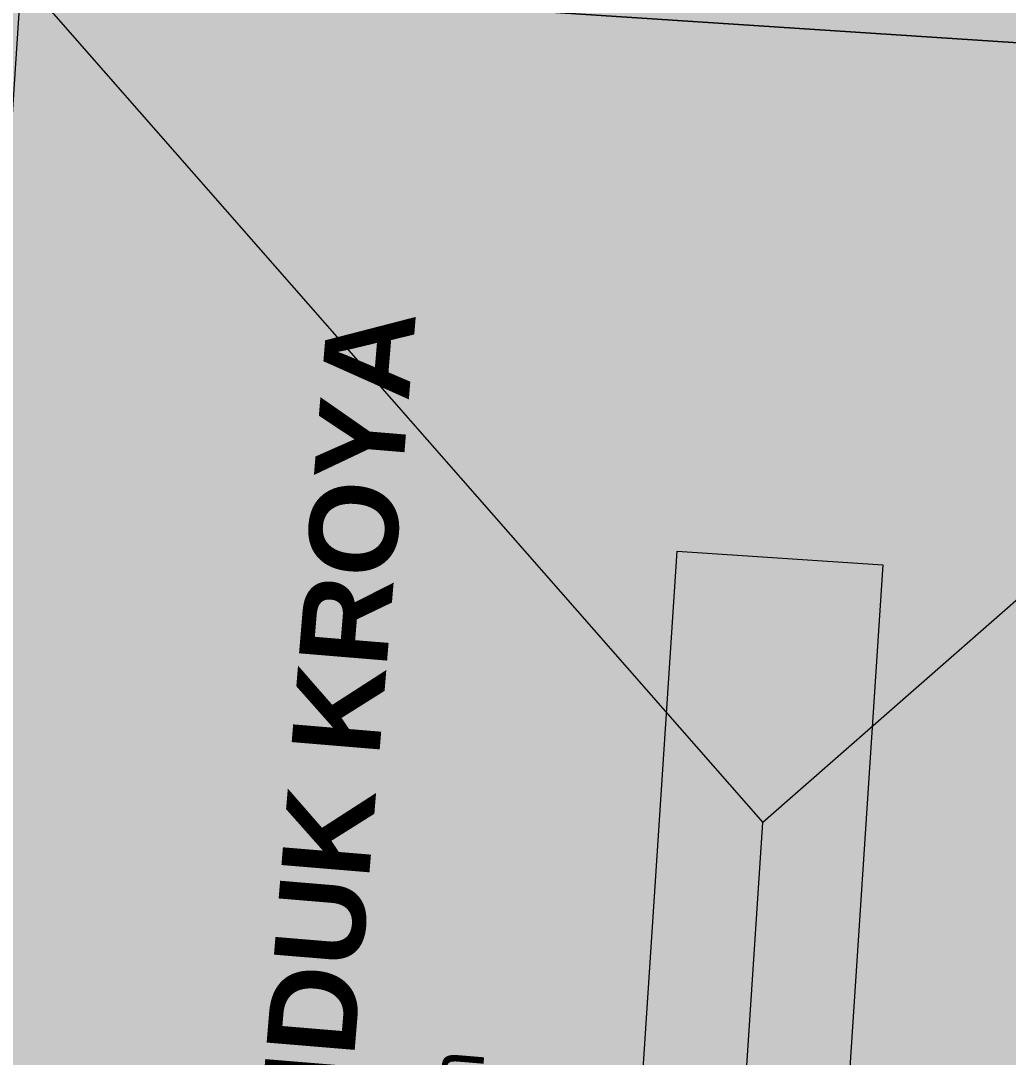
# Model space of a CAD drawing. Header units: metres. Extents: x 305909 to 307171, y 9156037 to 9156671.
# Drawn here: x 306895.96 to 306929.49, y 9156347.18 to 9156382.39 of the extents above; entities that cross this region are included whole.
import ezdxf
from ezdxf.enums import TextEntityAlignment as Align

# ---------------------------------------------------------------- set-up
doc = ezdxf.new("R2010")
doc.units = ezdxf.units.M
for name, color, linetype, lineweight, true_color in [('B-BAYANGAN', 7, 'Continuous', 0, 0x76786c), ('D-PASAR_BANGUNAN', 7, 'Continuous', 35, 0xb03a2e), ('D-SELASAR', 7, 'Continuous', 9, 0xeee4cd), ('T-LABEL_ELEMEN', 7, 'Continuous', 0, 0x141414)]:
    doc.layers.add(name, color=color, linetype=linetype, lineweight=lineweight, true_color=true_color)
doc.layers.add('D-PASAR_SKYLIGHT', color=7, linetype='Continuous')
doc.layers.add('G-PERKERASAN', color=7, linetype='Continuous')
doc.styles.add('ARIAL', font='arial.ttf')
doc.styles.add('ARIALB', font='arialbd.ttf')

msp = doc.modelspace()

# ---------------------------------------------------------------- hatches: boundary and pattern name
at = {"layer": 'B-BAYANGAN', "true_color": 0x76786c}
h = msp.add_hatch(color=8, dxfattribs=at)
h.dxf.hatch_style = 1
h.paths.add_polyline_path([(306898.383, 9156381.471), (306952.267, 9156377.931), (306946.236, 9156286.128), (306892.352, 9156289.669), (306898.383, 9156381.471)])
at = {"layer": 'D-PASAR_BANGUNAN', "true_color": 0xd05240}
h = msp.add_hatch(color=13, dxfattribs=at)
h.dxf.hatch_style = 1
h.paths.add_polyline_path([(306895.984, 9156383.871), (306895.984, 9156383.871), (306921.155, 9156355.159), (306918.664, 9156317.24), (306889.952, 9156292.069), (306895.984, 9156383.871)])
at = {"layer": 'D-PASAR_BANGUNAN', "true_color": 0xcd5140}
h = msp.add_hatch(color=13, dxfattribs=at)
h.dxf.hatch_style = 1
h.paths.add_polyline_path([(306921.155, 9156355.159), (306895.984, 9156383.871), (306949.867, 9156380.331), (306921.155, 9156355.159)])
at = {"layer": 'D-PASAR_BANGUNAN', "true_color": 0xa34133}
h = msp.add_hatch(color=15, dxfattribs=at)
h.dxf.hatch_style = 1
h.paths.add_polyline_path([(306918.664, 9156317.24), (306921.155, 9156355.159), (306949.867, 9156380.331), (306943.836, 9156288.529), (306918.664, 9156317.24)])
at = {"layer": 'D-PASAR_SKYLIGHT', "true_color": 0xa8cee6}
h = msp.add_hatch(color=9, dxfattribs=at)
h.dxf.hatch_style = 1
h.paths.add_polyline_path([(306918.253, 9156364.369), (306925.238, 9156363.91), (306921.566, 9156308.03), (306914.581, 9156308.489), (306918.253, 9156364.369)])
at = {"layer": 'D-PASAR_SKYLIGHT', "true_color": 0x82aac8}
h = msp.add_hatch(dxfattribs=at)
h.set_pattern_fill('ANSI31', color=143, scale=6)
h.paths.add_polyline_path([(306918.253, 9156364.369), (306925.238, 9156363.91), (306921.566, 9156308.03), (306914.581, 9156308.489), (306918.253, 9156364.369)])
at = {"layer": 'D-SELASAR', "true_color": 0xe8e2d4}
h = msp.add_hatch(color=254, dxfattribs=at)
h.dxf.hatch_style = 1
h.paths.add_polyline_path([(306896.141, 9156386.266), (306950.025, 9156382.725), (306949.867, 9156380.331), (306895.983, 9156383.871), (306896.141, 9156386.266)])
at = {"layer": 'G-PERKERASAN', "true_color": 0xe0ded9}
h = msp.add_hatch(color=254, dxfattribs=at)
h.dxf.hatch_style = 1
h.paths.add_polyline_path([(306927.367, 9156200.899), (306914.425, 9156199.401), (306871.946, 9156198.019), (306868.838, 9156144.144), (306843.973, 9156139.654), (306613.966, 9156113.407), (306520.721, 9156109.954), (306490.891, 9156113.339), (306490.891, 9156130.788), (306527.331, 9156127.935), (306527.76, 9156145.94), (306529.801, 9156231.677), (306512.264, 9156228.096), (306490.891, 9156230.233), (306490.891, 9156525.396), (306504.834, 9156523.084), (306572.178, 9156510.306), (306677.166, 9156490.276), (306781.809, 9156471.972), (306833.432, 9156467.309), (306884.355, 9156462.71), (306888.869, 9156462.302), (306927.367, 9156458.335), (306927.367, 9156401.733), (306880.738, 9156410.367), (306872.191, 9156289.958), (306880.063, 9156289.504), (306887.261, 9156399.075), (306927.367, 9156393.311), (306927.367, 9156281.994), (306926.264, 9156282.067), (306926.137, 9156271.641), (306927.367, 9156271.571), (306927.367, 9156261.486), (306927.056, 9156261.509), (306925.118, 9156229.109), (306925.062, 9156229.112), (306925.027, 9156228.301), (306925.75, 9156228.324), (306927.367, 9156240.415), (306927.367, 9156209.547), (306891.749, 9156208.374), (306886.184, 9156208.191), (306882.096, 9156208.056), (306881.637, 9156222), (306879.908, 9156222), (306879.787, 9156200), (306885.632, 9156200.303), (306885.601, 9156199.857), (306906.625, 9156201.392), (306908.7, 9156201.5), (306927.367, 9156203.76), (306927.367, 9156200.899)])
h = msp.add_hatch(color=254, dxfattribs=at)
h.dxf.hatch_style = 1
h.paths.add_polyline_path([(306927.367, 9156393.311), (306929.731, 9156392.971), (306929.731, 9156261.309), (306927.367, 9156261.486), (306927.367, 9156271.571), (306928.187, 9156271.524), (306928.869, 9156281.895), (306927.367, 9156281.994), (306927.367, 9156393.311)])

# ---------------------------------------------------------------- linework, layer by layer
at = {"layer": 'D-PASAR_BANGUNAN', "color": 19, "lineweight": 9, "true_color": 0x66281f}
for p in [(306895.984, 9156383.871), (306949.867, 9156380.331), (306918.664, 9156317.24)]:
    msp.add_line(p, (306921.155, 9156355.159), dxfattribs=at)
at = {"layer": 'D-PASAR_BANGUNAN', "color": 19, "lineweight": 13, "true_color": 0x66281f}
msp.add_lwpolyline([(306895.983, 9156383.871), (306949.867, 9156380.331), (306943.836, 9156288.528), (306889.952, 9156292.069), (306895.983, 9156383.871)], close=True, dxfattribs=at)
at = {"layer": 'D-PASAR_SKYLIGHT', "color": 155, "lineweight": 13, "true_color": 0x5a7896}
msp.add_lwpolyline([(306918.253, 9156364.369), (306925.238, 9156363.91), (306921.566, 9156308.03), (306914.581, 9156308.489), (306918.253, 9156364.369)], close=True, dxfattribs=at)
at = {"layer": 'D-SELASAR', "color": 253, "lineweight": 9, "true_color": 0xb4b0a5}
msp.add_lwpolyline([(306896.141, 9156386.266), (306950.025, 9156382.725), (306949.867, 9156380.331), (306895.983, 9156383.871), (306896.141, 9156386.266)], close=True, dxfattribs=at)

# ---------------------------------------------------------------- texts
at = {"layer": 'T-LABEL_ELEMEN', "color": 7, "true_color": 0xffffff}
for s, height, style, p in [('BANGUNAN PASAR INDUK KROYA', 3, 'ARIALB', (306904.942, 9156337.183)), ('3 lantai | 92 x 54 m', 1.8, 'ARIAL', (306909.931, 9156336.855))]:
    msp.add_text(s, height=height, rotation=85.2422, dxfattribs=dict(at, style=style)).set_placement(p, align=Align.MIDDLE_CENTER)

doc.saveas('drawing.dxf')
